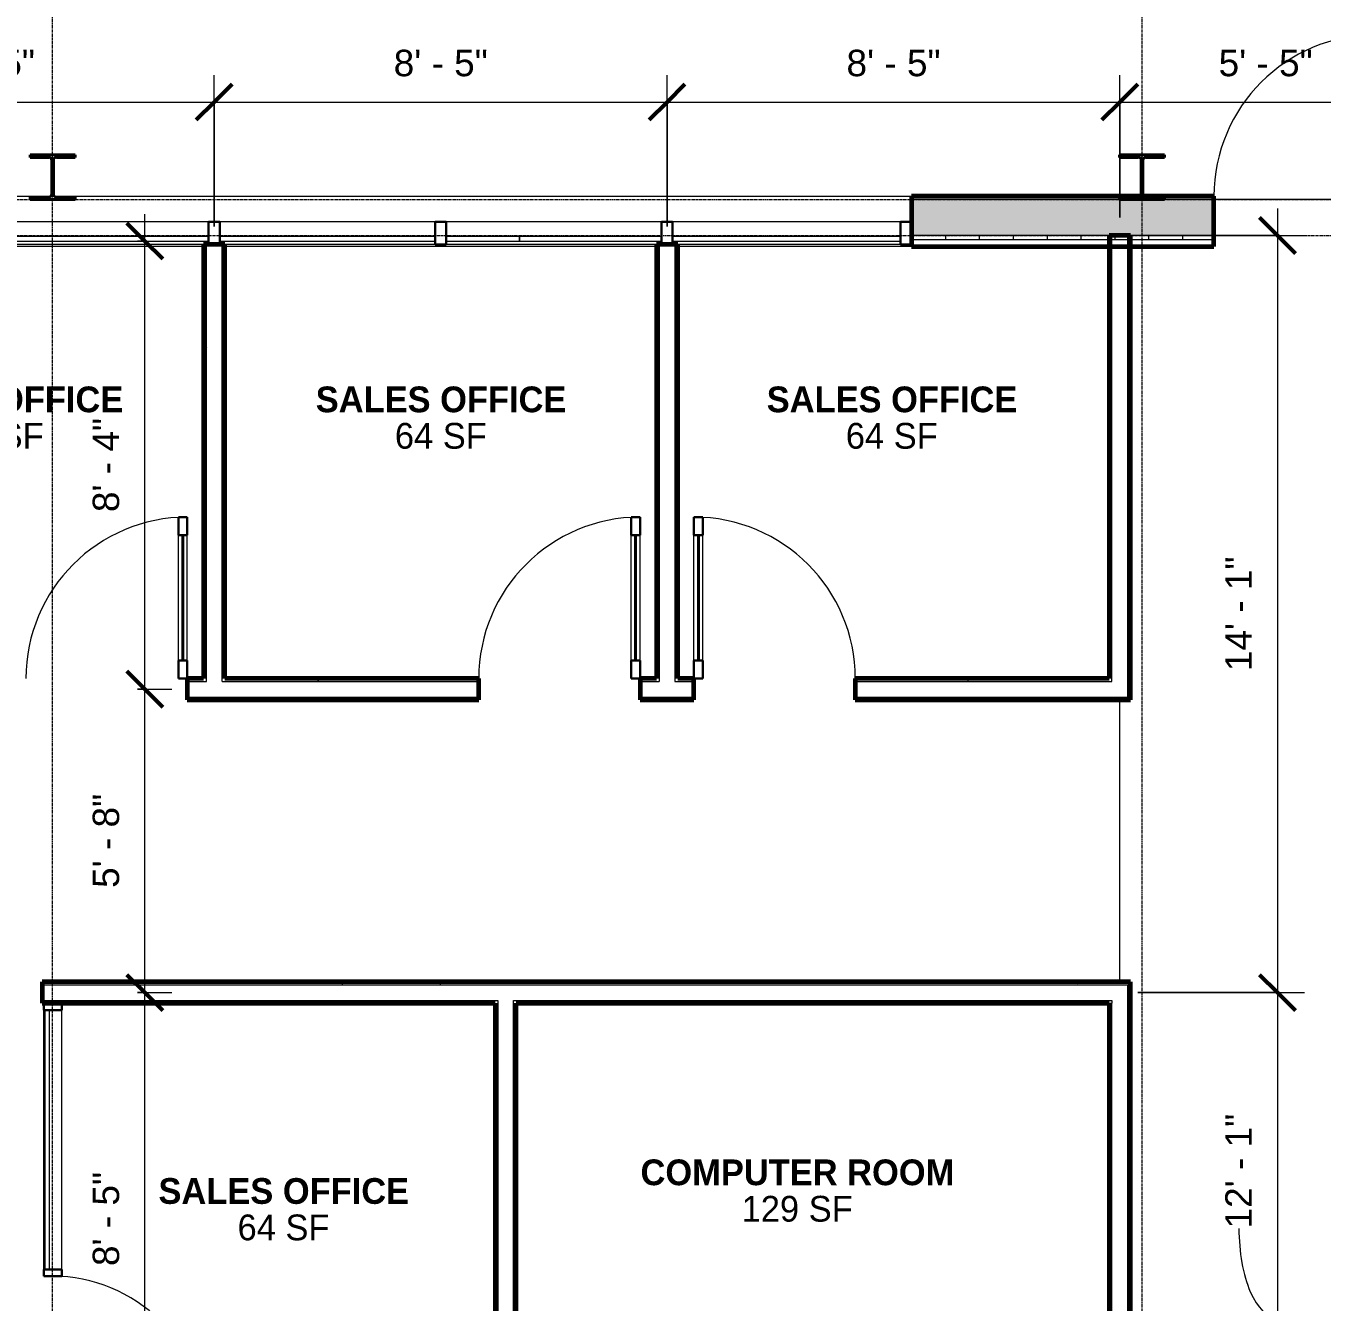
# Model space of a CAD drawing. Header units: inches. Extents: x 126 to 2219, y -1759 to -92.
# Drawn here: x 1343.4 to 1632.5, y -934.3 to -649.7 of the extents above; entities that cross this region are included whole.
import ezdxf

# ---------------------------------------------------------------- set-up
doc = ezdxf.new("R2010")
doc.units = ezdxf.units.IN
doc.header["$MEASUREMENT"] = 0
doc.linetypes.add('Grid Line 1_2_', pattern=[0.875, 0.5, -0.125, 0.125, -0.125])
for name, color, linetype, lineweight in [('A-ANNO-DIMS', 211, 'Continuous', 9), ('A-ANNO-DIMS-64', 211, 'Continuous', 9), ('A-AREA', 32, 'Continuous', 9), ('A-AREA-IDEN', 2, 'Continuous', 9), ('A-DOOR', 31, 'Continuous', 18), ('A-DOOR-GLAZ', 31, 'Continuous', 40), ('A-GLAZ-CURT', 52, 'Continuous', 9), ('A-GLAZ-CWMG', 51, 'Continuous', 9), ('A-WALL', 113, 'Continuous', 18), ('A-WALL-PATT', 111, 'Continuous', 60), ('C-TOPO', 7, 'Continuous', 9), ('I-WALL', 2, 'Continuous', 18), ('L-SITE-WALL', 31, 'Continuous', 18), ('S-COLS', 52, 'Continuous', 9), ('S-GRID', 1, 'Continuous', 9)]:
    doc.layers.add(name, color=color, linetype=linetype, lineweight=lineweight)
doc.styles.add('Arial', font='arial.ttf', dxfattribs={"height": 5.901198})
doc.styles.add('Century Gothic', font='GOTHIC.TTF', dxfattribs={"height": 5.748447})
doc.styles.add('Century Gothic_B', font='GOTHICB.TTF', dxfattribs={"height": 5.744479})
doc.dimstyles.new('Linear_-_3_32__Arial', dxfattribs={"dimscale": 12, "dimtxt": 6, "dimasz": 0.666667, "dimexe": 0.5, "dimexo": 0.333333, "dimgap": 0.333333, "dimtad": 1, "dimdec": 0, "dimzin": 1, "dimdsep": 46, "dimlunit": 4, "dimtxsty": 'Arial', "dimblk1": 'OBLIQUE', "dimblk2": 'OBLIQUE', "dimsah": 1, "dimcen": 0.09, "dimdle": 0.5, "dimazin": 0, "dimtfac": 1, "dimtdec": 4, "dimtix": 1, "dimtmove": 0, "dimatfit": 3, "dimfxl": 1, "dimtvp": 1, "dimfrac": 2, "dimtolj": 1, "dimtzin": 0, "dimarcsym": 2})
doc.dimstyles.new('Linear_-_3_32__Arial_1', dxfattribs={"dimscale": 12, "dimtxt": 6, "dimasz": 0.666667, "dimexe": 0.5, "dimexo": 0.333333, "dimgap": 0.333333, "dimtad": 1, "dimdec": 0, "dimzin": 1, "dimdsep": 46, "dimlunit": 4, "dimtxsty": 'Arial', "dimblk1": 'OBLIQUE', "dimblk2": 'OBLIQUE', "dimsah": 1, "dimcen": 0.09, "dimdle": 0.5, "dimazin": 0, "dimtfac": 1, "dimtdec": 4, "dimtix": 1, "dimtmove": 0, "dimatfit": 3, "dimfxl": 1, "dimtvp": 1, "dimfrac": 2, "dimtolj": 1, "dimtzin": 0, "dimarcsym": 2})
doc.dimstyles.new('Linear_-_3_32__Arial_2', dxfattribs={"dimscale": 12, "dimtxt": 6, "dimasz": 0.666667, "dimexe": 0.5, "dimexo": 0.333333, "dimgap": 0.333333, "dimtad": 1, "dimdec": 0, "dimzin": 1, "dimdsep": 46, "dimlunit": 4, "dimtxsty": 'Arial', "dimblk1": 'OBLIQUE', "dimblk2": 'OBLIQUE', "dimsah": 1, "dimcen": 0.09, "dimdle": 0.5, "dimazin": 0, "dimtfac": 1, "dimtdec": 4, "dimtix": 1, "dimtmove": 0, "dimatfit": 3, "dimfxl": 1, "dimtvp": 1, "dimfrac": 2, "dimtolj": 1, "dimtzin": 0, "dimarcsym": 2})
doc.dimstyles.new('Linear_-_3_32__Arial_4', dxfattribs={"dimscale": 12, "dimtxt": 6, "dimasz": 0.666667, "dimexe": 0.5, "dimexo": 0.333333, "dimgap": 0.333333, "dimtad": 1, "dimdec": 0, "dimzin": 1, "dimdsep": 46, "dimlunit": 4, "dimtxsty": 'Arial', "dimblk1": 'OBLIQUE', "dimblk2": 'OBLIQUE', "dimsah": 1, "dimcen": 0.09, "dimdle": 0.5, "dimazin": 0, "dimtfac": 1, "dimtdec": 4, "dimtix": 1, "dimtmove": 1, "dimatfit": 3, "dimfxl": 1, "dimtvp": 1, "dimfrac": 2, "dimtolj": 1, "dimtzin": 0, "dimarcsym": 2})
pattern_1 = [(45, (0, 0), (-6.335677, 6.335677), []), (45, (0, 9.6), (-6.335677, 6.335677), [])]
pattern_2 = [(0, (0, 0), (20.48, 5.12), [0.845, -14.515, 0.845, -14.515, -81.92]), (0, (0, 0), (20.48, 5.12), [-30.72, 0.845, -29.875, 0.845, -14.515, -35.84]), (0, (0, 0), (20.48, 5.12), [-76.8, 0.845, -9.395, 0.845, -24.755]), (120, (7.68, 2.56), (-14.67405, 15.1762), [0.845, -14.515, 0.845, -14.515, -81.92]), (120, (7.68, 2.56), (-14.67405, 15.1762), [-30.72, 0.845, -29.875, 0.845, -14.515, -35.84]), (120, (7.68, 2.56), (-14.67405, 15.1762), [-76.8, 0.845, -9.395, 0.845, -24.755]), (240, (10.24, 12.8), (-5.80595, -20.2962), [0.845, -14.515, 0.845, -14.515, -81.92]), (240, (10.24, 12.8), (-5.80595, -20.2962), [-30.72, 0.845, -29.875, 0.845, -14.515, -35.84]), (240, (10.24, 12.8), (-5.80595, -20.2962), [-76.8, 0.845, -9.395, 0.845, -24.755])]

# ---------------------------------------------------------------- blocks, each defined once
blk = doc.blocks.new('Single-Glass 1 - 36_ x 84_-598703-Floor Plan - Office Annex')
at = {"layer": 'A-DOOR', "color": 50, "lineweight": 30}
for p, q in [((16, 37.625), (16, 41.625)), ((18, 41.625), (16, 41.625)), ((18, 37.625), (18, 41.625)), ((16, 37.625), (18, 37.625)), ((16, 9.625), (18, 9.625)), ((16, 5.625), (16, 9.625)), ((18, 5.625), (18, 9.625)), ((18, 5.625), (16, 5.625))]:
    blk.add_line(p, q, dxfattribs=at)
at = {"layer": 'A-DOOR', "color": 7, "lineweight": 9}
for p, q in [((16, 9.625), (16, 37.625)), ((18, 9.625), (18, 37.625))]:
    blk.add_line(p, q, dxfattribs=at)
blk.add_arc((18, 5.625), 36, 90, 180, dxfattribs=at)
at = {"layer": 'A-DOOR-GLAZ', "color": 90}
blk.add_line((17, 37.625), (17, 9.625), dxfattribs=at)
blk = doc.blocks.new('Rectangular Mullion - 2_5_ x 5_ rectangular-552638-Floor Plan - Office Annex')
at = {"layer": 'A-GLAZ-CWMG', "color": 50, "lineweight": 30}
for p, q in [((-2.5, 2.5), (0, 2.5)), ((-2.5, -2.5), (-2.5, 2.5)), ((0, 2.5), (0, -2.5)), ((0, -2.5), (-2.5, -2.5))]:
    blk.add_line(p, q, dxfattribs=at)
blk = doc.blocks.new('System Panel - Glazed-552889-Floor Plan - Office Annex')
at = {"layer": 'A-GLAZ-CURT', "color": 10, "lineweight": 18}
for p, q in [((24, -0.75), (-24, -0.75)), ((-24, -0.75), (-24, -1.75)), ((-24, -1.75), (24, -1.75)), ((24, -1.75), (24, -0.75))]:
    blk.add_line(p, q, dxfattribs=at)
blk = doc.blocks.new('System Panel - Glazed-552890-Floor Plan - Office Annex')
at = {"layer": 'A-GLAZ-CURT', "color": 10, "lineweight": 18}
for p, q in [((8.18, -0.75), (-8.18, -0.75)), ((-8.18, -0.75), (-8.18, -1.75)), ((-8.18, -1.75), (8.18, -1.75)), ((8.18, -1.75), (8.18, -0.75))]:
    blk.add_line(p, q, dxfattribs=at)
blk = doc.blocks.new('System Panel - Glazed-552643-Floor Plan - Office Annex')
at = {"layer": 'A-GLAZ-CURT', "color": 10, "lineweight": 18}
for p, q in [((15.82, -0.75), (-15.82, -0.75)), ((-15.82, -0.75), (-15.82, -1.75)), ((-15.82, -1.75), (15.82, -1.75)), ((15.82, -1.75), (15.82, -0.75))]:
    blk.add_line(p, q, dxfattribs=at)
blk = doc.blocks.new('System Panel - Glazed-552644-Floor Plan - Office Annex')
at = {"layer": 'A-GLAZ-CURT', "color": 10, "lineweight": 18}
for p, q in [((25.39, -0.75), (-25.39, -0.75)), ((-25.39, -0.75), (-25.39, -1.75)), ((-25.39, -1.75), (25.39, -1.75)), ((25.39, -1.75), (25.39, -0.75))]:
    blk.add_line(p, q, dxfattribs=at)
blk = doc.blocks.new('Rectangular Mullion - 2_5_ x 5_ rectangular-552887-Floor Plan - Office Annex')
at = {"layer": 'A-GLAZ-CWMG', "color": 7}
for p, q in [((1384.15, -693.46), (1336.15, -693.46)), ((1383.03, -698.46), (1336.15, -698.46))]:
    blk.add_line(p, q, dxfattribs=at)
blk = doc.blocks.new('Rectangular Mullion - 2_5_ x 5_ rectangular-V35-Floor Plan - Office Annex')
at = {"layer": 'A-GLAZ-CWMG', "color": 7}
for p, q in [((1434.65, -693.46), (1386.65, -693.46)), ((1434.65, -698.46), (1387.78, -698.46))]:
    blk.add_line(p, q, dxfattribs=at)
blk = doc.blocks.new('Rectangular Mullion - 2_5_ x 5_ rectangular-552888-Floor Plan - Office Annex')
at = {"layer": 'A-GLAZ-CWMG', "color": 7}
for p, q in [((1453.51, -693.46), (1437.15, -693.46)), ((1453.51, -698.46), (1437.15, -698.46))]:
    blk.add_line(p, q, dxfattribs=at)
blk = doc.blocks.new('Rectangular Mullion - 2_5_ x 5_ rectangular-551479-Floor Plan - Office Annex')
at = {"layer": 'A-GLAZ-CWMG', "color": 7}
for p, q in [((1485.15, -693.46), (1453.51, -693.46)), ((1484.03, -698.46), (1453.51, -698.46))]:
    blk.add_line(p, q, dxfattribs=at)
blk = doc.blocks.new('Rectangular Mullion - 2_5_ x 5_ rectangular-551380-Floor Plan - Office Annex')
at = {"layer": 'A-GLAZ-CWMG', "color": 7}
for p, q in [((1538.44, -693.46), (1487.65, -693.46)), ((1538.44, -698.46), (1488.78, -698.46))]:
    blk.add_line(p, q, dxfattribs=at)
blk = doc.blocks.new('Rectangular Mullion - 2_5_ x 5_ rectangular-552636-Floor Plan - Office Annex')
at = {"layer": 'A-GLAZ-CWMG', "color": 50, "lineweight": 30}
for p, q in [((-1.25, 2.5), (1.25, 2.5)), ((-1.25, -2.5), (-1.25, 2.5)), ((1.25, 2.5), (1.25, -2.5)), ((1.25, -2.5), (-1.25, -2.5))]:
    blk.add_line(p, q, dxfattribs=at)
blk = doc.blocks.new('Open Source Metal Building_Exterior_rvt-1-Floor Plan - Office Annex')
at = {"layer": 'A-WALL-PATT', "lineweight": 9}
h = blk.add_hatch(dxfattribs=at)
h.set_pattern_fill('FP_2', color=8, style=0, pattern_type=2)
h.set_pattern_definition([(161.57, (0.32, 0.32), (-2.56049618, -0.0005374), [0, -18.214, 2.022, 0]), (18.43, (-0.32, 0.32), (-2.56049618, 0.0005374), [0, -18.214, 2.022, 0]), (108.43, (0.32, 0.32), (1.2792209, -6.40087673), [6.07, -14.166]), (71.57, (-0.32, 0.32), (1.2792209, 6.40087673), [6.07, -14.166])])
h.paths.add_polyline_path([(1738.07, -696.46), (2210.15, -696.46), (2210.15, -688.46), (1644.4, -688.46), (1644.4, -696.46), (1729.93, -696.46)], flags=0)
h.paths.add_polyline_path([(1138.4, -696.46), (1138.4, -688.46), (421.56, -688.46), (421.56, -696.46), (1103.21, -696.46)], flags=0)
h.paths.add_polyline_path([(1234.94, -696.46), (1234.94, -688.46), (1174.4, -688.46), (1174.4, -696.46)], flags=0)
h.paths.add_polyline_path([(1540.94, -696.46), (1608.4, -696.46), (1608.4, -688.46), (1540.94, -688.46)], flags=0)
h.paths.add_polyline_path([(321.83, -696.46), (385.56, -696.46), (385.56, -688.46), (126.49, -688.46), (126.49, -696.46), (256.72, -696.46)], flags=0)
h = blk.add_hatch(dxfattribs=at)
h.set_pattern_fill('FP_3', style=0, pattern_type=2)
h.set_pattern_definition([(0, (0, 0), (0, 7.554), []), (90, (0, 0), (-7.554, 5e-16), [])])
h.paths.add_polyline_path([(1884.58, -697.46), (2034.31, -697.46), (2034.31, -696.46), (1644.4, -696.46), (1644.4, -697.46), (1819.47, -697.46)], flags=0)
h.paths.add_polyline_path([(2210.15, -697.46), (2210.15, -696.46), (2042.31, -696.46), (2042.31, -697.46), (2079.92, -697.46)], flags=0)
h.paths.add_polyline_path([(1234.94, -697.46), (1234.94, -696.46), (1174.4, -696.46), (1174.4, -697.46)], flags=0)
h.paths.add_polyline_path([(1540.94, -697.46), (1608.4, -697.46), (1608.4, -696.46), (1540.94, -696.46)], flags=0)
h.paths.add_polyline_path([(1103.21, -697.46), (1138.4, -697.46), (1138.4, -696.46), (421.56, -696.46), (421.56, -697.46), (1038.09, -697.46)], flags=0)
h.paths.add_polyline_path([(378.44, -697.46), (385.56, -697.46), (385.56, -696.46), (378.44, -696.46)], flags=0)
h.paths.add_polyline_path([(370.44, -697.46), (370.44, -696.46), (126.49, -696.46), (126.49, -697.46), (369.44, -697.46)], flags=0)
at = {"layer": 'S-COLS'}
h = blk.add_hatch(dxfattribs=at)
h.set_pattern_fill('FP_4', color=256, style=0, pattern_type=2)
h.set_pattern_definition(pattern_1)
h.paths.add_polyline_path([(1354.35, -688.46), (1354.35, -687.9), (1350.21, -687.9), (1349.73, -687.7), (1349.52, -687.21), (1349.52, -679.73), (1349.73, -679.24), (1350.21, -679.04), (1354.35, -679.04), (1354.35, -678.48), (1344.35, -678.48), (1344.35, -679.04), (1348.49, -679.04), (1348.98, -679.24), (1349.18, -679.73), (1349.18, -687.21), (1348.98, -687.7), (1348.49, -687.9), (1344.35, -687.9), (1344.35, -688.46)], flags=0)
h = blk.add_hatch(dxfattribs=at)
h.set_pattern_fill('FP_4', color=256, style=0, pattern_type=2)
h.set_pattern_definition(pattern_1)
h.paths.add_polyline_path([(1597.35, -688.46), (1597.35, -687.9), (1593.21, -687.9), (1592.73, -687.7), (1592.52, -687.21), (1592.52, -679.73), (1592.73, -679.24), (1593.21, -679.04), (1597.35, -679.04), (1597.35, -678.48), (1587.35, -678.48), (1587.35, -679.04), (1591.49, -679.04), (1591.98, -679.24), (1592.18, -679.73), (1592.18, -687.21), (1591.98, -687.7), (1591.49, -687.9), (1587.35, -687.9), (1587.35, -688.46)], flags=0)
at = {"layer": 'A-WALL', "color": 10}
for p, q in [((1608.4, -688.46), (1540.94, -688.46)), ((1608.4, -696.46), (1540.94, -696.46)), ((1608.4, -697.46), (1540.94, -697.46))]:
    blk.add_line(p, q, dxfattribs=at)
at = {"layer": 'C-TOPO'}
blk.add_line((1644.4, -688.46), (1608.4, -688.46), dxfattribs=at)
at = {"layer": 'L-SITE-WALL', "color": 10}
for p, q in [((1234.94, -687.71), (1348.95, -687.71)), ((1349.75, -687.71), (1540.94, -687.71)), ((1383.03, -698.96), (1286.78, -698.96)), ((1484.03, -698.96), (1387.78, -698.96)), ((1540.94, -698.96), (1488.78, -698.96))]:
    blk.add_line(p, q, dxfattribs=at)
at = {"layer": 'L-SITE-WALL', "color": 250, "lineweight": 60}
for p, q in [((1608.4, -687.71), (1540.94, -687.71)), ((1540.94, -687.71), (1540.94, -698.96)), ((1608.4, -698.96), (1608.4, -687.71)), ((1540.94, -698.96), (1608.4, -698.96))]:
    blk.add_line(p, q, dxfattribs=at)
at = {"layer": 'S-COLS', "color": 90, "lineweight": 40}
for p, q in [((1354.35, -678.48), (1344.35, -678.48)), ((1344.35, -678.48), (1344.35, -679.04)), ((1344.35, -679.04), (1348.49, -679.04)), ((1350.21, -679.04), (1354.35, -679.04)), ((1354.35, -679.04), (1354.35, -678.48)), ((1597.35, -678.48), (1587.35, -678.48)), ((1587.35, -678.48), (1587.35, -679.04)), ((1587.35, -679.04), (1591.49, -679.04)), ((1593.21, -679.04), (1597.35, -679.04)), ((1597.35, -679.04), (1597.35, -678.48)), ((1349.18, -679.73), (1349.18, -687.21)), ((1349.52, -687.21), (1349.52, -679.73)), ((1592.18, -679.73), (1592.18, -687.21)), ((1592.52, -687.21), (1592.52, -679.73)), ((1348.49, -687.9), (1344.35, -687.9)), ((1344.35, -687.9), (1344.35, -688.46)), ((1354.35, -687.9), (1350.21, -687.9)), ((1354.35, -688.46), (1354.35, -687.9)), ((1591.49, -687.9), (1587.35, -687.9)), ((1587.35, -687.9), (1587.35, -688.46)), ((1597.35, -687.9), (1593.21, -687.9)), ((1597.35, -688.46), (1597.35, -687.9)), ((1344.35, -688.46), (1354.35, -688.46)), ((1587.35, -688.46), (1597.35, -688.46))]:
    blk.add_line(p, q, dxfattribs=at)
for centre, start, end in [((1348.49, -679.73), 0, 90), ((1350.21, -679.73), 90, 180), ((1591.49, -679.73), 0, 90), ((1593.21, -679.73), 90, 180), ((1348.49, -687.21), 270, 0), ((1350.21, -687.21), 180, 270), ((1591.49, -687.21), 270, 0), ((1593.21, -687.21), 180, 270)]:
    blk.add_arc(centre, 0.691, start, end, dxfattribs=at)
at = {"layer": 'S-GRID', "linetype": 'Grid Line 1_2_'}
for p, q in [((1349.35, -1631.19), (1349.35, -124.28)), ((1592.35, -1631.19), (1592.35, -124.28)), ((329.05, -688.46), (2105.65, -688.46)), ((329.05, -696.46), (2105.65, -696.46))]:
    blk.add_line(p, q, dxfattribs=at)
at = {"color": 252, "lineweight": 9}
for name, p in [('Single-Glass 1 - 36_ x 84_-598703-Floor Plan - Office Annex', (1626.4, -693.34)), ('Rectangular Mullion - 2_5_ x 5_ rectangular-552887-Floor Plan - Office Annex', (0, 0)), ('Rectangular Mullion - 2_5_ x 5_ rectangular-V35-Floor Plan - Office Annex', (0, 0)), ('Rectangular Mullion - 2_5_ x 5_ rectangular-552888-Floor Plan - Office Annex', (0, 0)), ('Rectangular Mullion - 2_5_ x 5_ rectangular-551479-Floor Plan - Office Annex', (0, 0)), ('Rectangular Mullion - 2_5_ x 5_ rectangular-551380-Floor Plan - Office Annex', (0, 0)), ('System Panel - Glazed-552889-Floor Plan - Office Annex', (1360.15, -695.96)), ('System Panel - Glazed-552889-Floor Plan - Office Annex', (1410.65, -695.96)), ('System Panel - Glazed-552890-Floor Plan - Office Annex', (1445.33, -695.96)), ('System Panel - Glazed-552643-Floor Plan - Office Annex', (1469.33, -695.96)), ('System Panel - Glazed-552644-Floor Plan - Office Annex', (1513.04, -695.96))]:
    blk.add_blockref(name, p, dxfattribs=at)
at = {"color": 252, "lineweight": 9, "extrusion": (0, 0, -1), "rotation": 180}
for name, p in [('Rectangular Mullion - 2_5_ x 5_ rectangular-552636-Floor Plan - Office Annex', (-1385.4, -695.96)), ('Rectangular Mullion - 2_5_ x 5_ rectangular-552636-Floor Plan - Office Annex', (-1435.9, -695.96)), ('Rectangular Mullion - 2_5_ x 5_ rectangular-552636-Floor Plan - Office Annex', (-1486.4, -695.96)), ('Rectangular Mullion - 2_5_ x 5_ rectangular-552638-Floor Plan - Office Annex', (-1540.94, -695.96))]:
    blk.add_blockref(name, p, dxfattribs=at)
blk = doc.blocks.new('Single-Glass 1 - 36_ x 84_-564710-Floor Plan - Office Annex')
at = {"layer": 'A-DOOR', "lineweight": 30}
for p, q in [((16, 34.375), (16, 38.375)), ((18, 38.375), (16, 38.375)), ((18, 34.375), (18, 38.375)), ((16, 34.375), (18, 34.375)), ((16, 6.375), (18, 6.375)), ((16, 2.375), (16, 6.375)), ((18, 2.375), (18, 6.375)), ((18, 2.375), (16, 2.375))]:
    blk.add_line(p, q, dxfattribs=at)
at = {"layer": 'A-DOOR', "lineweight": 9}
for p, q in [((16, 6.375), (16, 34.375)), ((18, 6.375), (18, 34.375))]:
    blk.add_line(p, q, dxfattribs=at)
blk.add_arc((18, 2.375), 36, 90, 180, dxfattribs=at)
at = {"layer": 'A-DOOR-GLAZ'}
blk.add_line((17, 34.375), (17, 6.375), dxfattribs=at)
blk = doc.blocks.new('Single-Glass 1 - 36_ x 84_-564716-Floor Plan - Office Annex')
at = {"layer": 'A-DOOR', "lineweight": 30}
for p, q in [((16, -2.375), (16, -6.375)), ((18, -2.375), (16, -2.375)), ((18, -2.375), (18, -6.375)), ((16, -6.375), (18, -6.375)), ((16, -34.375), (16, -38.375)), ((16, -34.375), (18, -34.375)), ((18, -34.375), (18, -38.375)), ((18, -38.375), (16, -38.375))]:
    blk.add_line(p, q, dxfattribs=at)
at = {"layer": 'A-DOOR', "lineweight": 9}
for p, q in [((16, -6.375), (16, -34.375)), ((18, -6.375), (18, -34.375))]:
    blk.add_line(p, q, dxfattribs=at)
blk.add_arc((18, -2.375), 36, 180, 270, dxfattribs=at)
at = {"layer": 'A-DOOR-GLAZ'}
blk.add_line((17, -34.375), (17, -6.375), dxfattribs=at)
blk = doc.blocks.new('System Panel - Glazed-700968-Floor Plan - Office Annex')
at = {"layer": 'A-GLAZ-CURT', "lineweight": 18}
for p, q in [((28.9375, -0.75), (-28.9375, -0.75)), ((-28.9375, -0.75), (-28.9375, -1.75)), ((-28.9375, -1.75), (28.9375, -1.75)), ((28.9375, -1.75), (28.9375, -0.75))]:
    blk.add_line(p, q, dxfattribs=at)
blk = doc.blocks.new('Rectangular Mullion - 2_5_ x 5_ rectangular-700963-Floor Plan - Office Annex')
at = {"layer": 'A-GLAZ-CWMG'}
for p, q in [((1282.4, -1005.59), (1282.4, -1063.46)), ((1286.4, -1005.59), (1286.4, -1063.46))]:
    blk.add_line(p, q, dxfattribs=at)
blk = doc.blocks.new('Rectangular Mullion - 2_5_ x 5_ rectangular-547427-Floor Plan - Office Annex')
at = {"layer": 'A-GLAZ-CWMG', "lineweight": 30}
for p, q in [((0, 2), (-1.5, 2)), ((-1.5, 2), (-1.5, -2)), ((0, -2), (0, 2)), ((-1.5, -2), (0, -2))]:
    blk.add_line(p, q, dxfattribs=at)
blk = doc.blocks.new('Door_Single_Storefront - one-700969-Floor Plan - Office Annex')
at = {"layer": 'A-DOOR'}
blk.add_line((-16.9375, -33.875), (-16.9375, 0), dxfattribs=at)
blk.add_arc((-16.9375, 0), 33.875, 270, 0, dxfattribs=at)
blk = doc.blocks.new('Rectangular Mullion - 2_5_ x 5_ rectangular-547424-Floor Plan - Office Annex')
at = {"layer": 'A-GLAZ-CWMG', "lineweight": 30}
for p, q in [((-0.75, 2), (0.75, 2)), ((-0.75, -2), (-0.75, 2)), ((0.75, 2), (0.75, -2)), ((0.75, -2), (-0.75, -2))]:
    blk.add_line(p, q, dxfattribs=at)
blk = doc.blocks.new('DIMBLOCK11-Floor Plan - Office Annex')
at = {"layer": 'A-ANNO-DIMS-64', "lineweight": 50}
for p, q in [((1369.94, -865.34), (1365.94, -861.34)), ((1369.94, -865.34), (1373.94, -869.34)), ((1369.94, -966.34), (1365.94, -962.34)), ((1369.94, -966.34), (1373.94, -970.34))]:
    blk.add_line(p, q, dxfattribs=at)
at = {"layer": 'A-ANNO-DIMS-64'}
for p, q in [((1368.29, -865.34), (1375.94, -865.34)), ((1369.94, -865.34), (1368.29, -865.34)), ((1369.94, -966.34), (1369.94, -865.34)), ((1368.29, -966.34), (1375.94, -966.34)), ((1369.94, -966.34), (1368.29, -966.34))]:
    blk.add_line(p, q, dxfattribs=at)
at = {"layer": 'A-ANNO-DIMS-64', "color": 0, "insert": (1358.29, -926.31), "char_height": 5.901, "width": 25.1446, "attachment_point": 1, "rotation": 90, "line_spacing_factor": 0.938532, "style": 'Arial'}
blk.add_mtext('8\' - 5"', dxfattribs=at)
blk = doc.blocks.new('_Oblique')
at = {"color": 0, "linetype": 'ByBlock', "lineweight": -2}
blk.add_line((-0.5, -0.5), (0.5, 0.5), dxfattribs=at)
blk = doc.blocks.new('DIMBLOCK12-Floor Plan - Office Annex')
at = {"layer": 'A-ANNO-DIMS-64', "lineweight": 50}
for p, q in [((1369.94, -797.66), (1365.94, -793.66)), ((1369.94, -797.66), (1373.94, -801.66)), ((1369.94, -865.34), (1365.94, -861.34)), ((1369.94, -865.34), (1373.94, -869.34))]:
    blk.add_line(p, q, dxfattribs=at)
at = {"layer": 'A-ANNO-DIMS-64'}
for p, q in [((1368.29, -797.66), (1375.94, -797.66)), ((1369.94, -797.66), (1368.29, -797.66)), ((1369.94, -865.34), (1369.94, -797.66)), ((1368.29, -865.34), (1375.94, -865.34)), ((1369.94, -865.34), (1368.29, -865.34))]:
    blk.add_line(p, q, dxfattribs=at)
at = {"layer": 'A-ANNO-DIMS-64', "color": 0, "insert": (1358.29, -841.98), "char_height": 5.901, "width": 25.1446, "attachment_point": 1, "rotation": 90, "line_spacing_factor": 0.938532, "style": 'Arial'}
blk.add_mtext('5\' - 8"', dxfattribs=at)
blk = doc.blocks.new('DIMBLOCK13-Floor Plan - Office Annex')
at = {"layer": 'A-ANNO-DIMS-64', "lineweight": 50}
for p, q in [((1369.94, -697.71), (1365.94, -693.71)), ((1369.94, -697.71), (1373.94, -701.71)), ((1369.94, -797.66), (1365.94, -793.66)), ((1369.94, -797.66), (1373.94, -801.66))]:
    blk.add_line(p, q, dxfattribs=at)
at = {"layer": 'A-ANNO-DIMS-64'}
for p, q in [((1369.94, -797.66), (1369.94, -691.71)), ((1368.29, -697.71), (1375.94, -697.71)), ((1369.94, -697.71), (1368.29, -697.71)), ((1368.29, -797.66), (1375.94, -797.66)), ((1369.94, -797.66), (1368.29, -797.66))]:
    blk.add_line(p, q, dxfattribs=at)
at = {"layer": 'A-ANNO-DIMS-64', "color": 0, "insert": (1358.29, -758.16), "char_height": 5.901, "width": 25.1446, "attachment_point": 1, "rotation": 90, "line_spacing_factor": 0.938532, "style": 'Arial'}
blk.add_mtext('8\' - 4"', dxfattribs=at)
blk = doc.blocks.new('DIMBLOCK17-Floor Plan - Office Annex')
at = {"layer": 'A-ANNO-DIMS-64'}
for p, q in [((1284.4, -694.46), (1284.4, -660.7)), ((1385.4, -694.46), (1385.4, -660.7)), ((1284.4, -666.7), (1385.4, -666.7)), ((1284.4, -666.7), (1284.4, -694.46)), ((1385.4, -666.7), (1385.4, -694.46))]:
    blk.add_line(p, q, dxfattribs=at)
at = {"layer": 'A-ANNO-DIMS-64', "lineweight": 50}
for p, q in [((1284.4, -666.7), (1288.4, -662.7)), ((1385.4, -666.7), (1389.4, -662.7)), ((1284.4, -666.7), (1280.4, -670.7)), ((1385.4, -666.7), (1381.4, -670.7))]:
    blk.add_line(p, q, dxfattribs=at)
at = {"layer": 'A-ANNO-DIMS-64', "color": 0, "insert": (1324.43, -655.05), "char_height": 5.901, "width": 25.1446, "attachment_point": 1, "line_spacing_factor": 0.938532, "style": 'Arial'}
blk.add_mtext('8\' - 5"', dxfattribs=at)
blk = doc.blocks.new('DIMBLOCK18-Floor Plan - Office Annex')
at = {"layer": 'A-ANNO-DIMS-64'}
for p, q in [((1385.4, -694.46), (1385.4, -660.7)), ((1486.4, -694.46), (1486.4, -660.7)), ((1385.4, -666.7), (1486.4, -666.7)), ((1385.4, -666.7), (1385.4, -694.46)), ((1486.4, -666.7), (1486.4, -694.46))]:
    blk.add_line(p, q, dxfattribs=at)
at = {"layer": 'A-ANNO-DIMS-64', "lineweight": 50}
for p, q in [((1385.4, -666.7), (1389.4, -662.7)), ((1486.4, -666.7), (1490.4, -662.7)), ((1385.4, -666.7), (1381.4, -670.7)), ((1486.4, -666.7), (1482.4, -670.7))]:
    blk.add_line(p, q, dxfattribs=at)
at = {"layer": 'A-ANNO-DIMS-64', "color": 0, "insert": (1425.43, -655.05), "char_height": 5.901, "width": 25.1446, "attachment_point": 1, "line_spacing_factor": 0.938532, "style": 'Arial'}
blk.add_mtext('8\' - 5"', dxfattribs=at)
blk = doc.blocks.new('DIMBLOCK19-Floor Plan - Office Annex')
at = {"layer": 'A-ANNO-DIMS-64'}
for p, q in [((1486.4, -694.46), (1486.4, -660.7)), ((1587.4, -692.46), (1587.4, -660.7)), ((1486.4, -666.7), (1587.4, -666.7)), ((1486.4, -666.7), (1486.4, -694.46)), ((1587.4, -666.7), (1587.4, -692.46))]:
    blk.add_line(p, q, dxfattribs=at)
at = {"layer": 'A-ANNO-DIMS-64', "lineweight": 50}
for p, q in [((1486.4, -666.7), (1490.4, -662.7)), ((1587.4, -666.7), (1591.4, -662.7)), ((1486.4, -666.7), (1482.4, -670.7)), ((1587.4, -666.7), (1583.4, -670.7))]:
    blk.add_line(p, q, dxfattribs=at)
at = {"layer": 'A-ANNO-DIMS-64', "color": 0, "insert": (1526.43, -655.05), "char_height": 5.901, "width": 25.1446, "attachment_point": 1, "line_spacing_factor": 0.938532, "style": 'Arial'}
blk.add_mtext('8\' - 5"', dxfattribs=at)
blk = doc.blocks.new('DIMBLOCK20-Floor Plan - Office Annex')
at = {"layer": 'A-ANNO-DIMS-64'}
for p, q in [((1587.4, -692.46), (1587.4, -660.7)), ((1652.4, -692.46), (1652.4, -660.7)), ((1587.4, -666.7), (1652.4, -666.7)), ((1587.4, -666.7), (1587.4, -692.46)), ((1652.4, -666.7), (1652.4, -692.46))]:
    blk.add_line(p, q, dxfattribs=at)
at = {"layer": 'A-ANNO-DIMS-64', "lineweight": 50}
for p, q in [((1587.4, -666.7), (1591.4, -662.7)), ((1652.4, -666.7), (1656.4, -662.7)), ((1587.4, -666.7), (1583.4, -670.7)), ((1652.4, -666.7), (1648.4, -670.7))]:
    blk.add_line(p, q, dxfattribs=at)
at = {"layer": 'A-ANNO-DIMS-64', "color": 0, "insert": (1609.43, -655.05), "char_height": 5.901, "width": 25.1446, "attachment_point": 1, "line_spacing_factor": 0.938532, "style": 'Arial'}
blk.add_mtext('5\' - 5"', dxfattribs=at)
blk = doc.blocks.new('DIMBLOCK34-Floor Plan - Office Annex')
at = {"layer": 'A-ANNO-DIMS-64'}
for p, q in [((1622.58, -690.46), (1622.58, -865.34)), ((1593.78, -696.46), (1628.58, -696.46)), ((1622.58, -696.46), (1593.78, -696.46)), ((1591.4, -865.34), (1628.58, -865.34)), ((1622.58, -865.34), (1591.4, -865.34))]:
    blk.add_line(p, q, dxfattribs=at)
at = {"layer": 'A-ANNO-DIMS-64', "lineweight": 50}
for p, q in [((1622.58, -696.46), (1618.58, -692.46)), ((1622.58, -696.46), (1626.58, -700.46)), ((1622.58, -865.34), (1618.58, -861.34)), ((1622.58, -865.34), (1626.58, -869.34))]:
    blk.add_line(p, q, dxfattribs=at)
at = {"layer": 'A-ANNO-DIMS-64', "color": 0, "insert": (1610.92, -793.64), "char_height": 5.901, "width": 30.5723, "attachment_point": 1, "rotation": 90, "line_spacing_factor": 0.938532, "style": 'Arial'}
blk.add_mtext('14\' - 1"', dxfattribs=at)
blk = doc.blocks.new('DIMBLOCK35-Floor Plan - Office Annex')
at = {"layer": 'A-ANNO-DIMS-64', "lineweight": 50}
for p, q in [((1622.58, -865.34), (1618.58, -861.34)), ((1622.58, -865.34), (1626.58, -869.34)), ((1622.58, -1010.4), (1618.58, -1006.4)), ((1622.58, -1010.4), (1626.58, -1014.4))]:
    blk.add_line(p, q, dxfattribs=at)
at = {"layer": 'A-ANNO-DIMS-64'}
for p, q in [((1591.4, -865.34), (1628.58, -865.34)), ((1622.58, -865.34), (1591.4, -865.34)), ((1622.58, -865.34), (1622.58, -1010.4)), ((1591.4, -1010.4), (1628.58, -1010.4)), ((1622.58, -1010.4), (1591.4, -1010.4))]:
    blk.add_line(p, q, dxfattribs=at)
blk.add_ellipse((1622.58, -917.93), major_axis=(0, 19.94), ratio=0.432163, start_param=1.570796, end_param=3.141593, dxfattribs=at)
at = {"layer": 'A-ANNO-DIMS-64', "color": 0, "insert": (1610.92, -917.93), "char_height": 5.901, "width": 30.5723, "attachment_point": 1, "rotation": 90, "line_spacing_factor": 0.938532, "style": 'Arial'}
blk.add_mtext('12\' - 1"', dxfattribs=at)

msp = doc.modelspace()

# ---------------------------------------------------------------- hatches: boundary and pattern name
at = {"layer": 'A-WALL-PATT', "lineweight": 9}
h = msp.add_hatch(dxfattribs=at)
h.set_pattern_fill('FP_1', color=256, style=0, pattern_type=2)
h.set_pattern_definition(pattern_2)
h.paths.add_polyline_path([(1585.65, -1516.84), (1585.65, -1336.71), (1585.03, -1336.71), (1585.03, -1516.84)], flags=0)
h.paths.add_polyline_path([(1585.65, -1267.59), (1585.65, -1242.09), (1585.03, -1242.09), (1585.03, -1267.59)], flags=0)
h.paths.add_polyline_path([(1585.65, -1237.96), (1585.65, -1052.09), (1585.03, -1052.09), (1585.03, -1237.96)], flags=0)
h.paths.add_polyline_path([(1585.65, -1008.02), (1585.65, -867.71), (1585.03, -867.71), (1585.03, -1008.02)], flags=0)
h.paths.add_polyline_path([(1585.03, -795.29), (1585.65, -795.29), (1585.65, -696.46), (1585.03, -696.46), (1585.03, -742.24)], flags=0)
h = msp.add_hatch(dxfattribs=at)
h.set_pattern_fill('FP_1', color=256, style=0, pattern_type=2)
h.set_pattern_definition(pattern_2)
h.paths.add_polyline_path([(1589.78, -1516.84), (1589.78, -1332.59), (1589.15, -1332.59), (1589.15, -1516.84)], flags=0)
h.paths.add_polyline_path([(1589.78, -1271.71), (1589.78, -1052.09), (1589.15, -1052.09), (1589.15, -1271.71)], flags=0)
h.paths.add_polyline_path([(1589.78, -1012.15), (1589.78, -863.59), (1589.15, -863.59), (1589.15, -1012.15)], flags=0)
h.paths.add_polyline_path([(1589.15, -799.41), (1589.78, -799.41), (1589.78, -696.46), (1589.15, -696.46), (1589.15, -795.91)], flags=0)
h = msp.add_hatch(dxfattribs=at)
h.set_pattern_fill('FP_1', color=256, style=0, pattern_type=2)
h.set_pattern_definition(pattern_2)
h.paths.add_polyline_path([(1383.65, -795.29), (1383.65, -698.46), (1383.03, -698.46), (1383.03, -795.29)], flags=0)
h = msp.add_hatch(dxfattribs=at)
h.set_pattern_fill('FP_1', color=256, style=0, pattern_type=2)
h.set_pattern_definition(pattern_2)
h.paths.add_polyline_path([(1387.78, -795.29), (1387.78, -698.46), (1387.15, -698.46), (1387.15, -795.29)], flags=0)
h = msp.add_hatch(dxfattribs=at)
h.set_pattern_fill('FP_1', color=256, style=0, pattern_type=2)
h.set_pattern_definition(pattern_2)
h.paths.add_polyline_path([(1484.65, -795.29), (1484.65, -698.46), (1484.03, -698.46), (1484.03, -795.29)], flags=0)
h = msp.add_hatch(dxfattribs=at)
h.set_pattern_fill('FP_1', color=256, style=0, pattern_type=2)
h.set_pattern_definition(pattern_2)
h.paths.add_polyline_path([(1488.15, -795.29), (1488.78, -795.29), (1488.78, -698.46), (1488.15, -698.46), (1488.15, -742.24)], flags=0)
h = msp.add_hatch(dxfattribs=at)
h.set_pattern_fill('FP_1', color=256, style=0, pattern_type=2)
h.set_pattern_definition(pattern_2)
h.paths.add_polyline_path([(1559.01, -795.91), (1585.65, -795.91), (1585.65, -795.29), (1528.4, -795.29), (1528.4, -795.91)], flags=0)
h.paths.add_polyline_path([(1444.4, -795.91), (1444.4, -795.29), (1387.15, -795.29), (1387.15, -795.91), (1428.78, -795.91)], flags=0)
h.paths.add_polyline_path([(1480.4, -795.91), (1484.65, -795.91), (1484.65, -795.29), (1480.4, -795.29)], flags=0)
h.paths.add_polyline_path([(1488.15, -795.91), (1492.4, -795.91), (1492.4, -795.29), (1488.15, -795.29)], flags=0)
h.paths.add_polyline_path([(1379.4, -795.91), (1383.65, -795.91), (1383.65, -795.29), (1379.4, -795.29)], flags=0)
h.paths.add_polyline_path([(1343.4, -795.91), (1343.4, -795.29), (1286.15, -795.29), (1286.15, -795.91), (1298.55, -795.91)], flags=0)
h.paths.add_polyline_path([(1242.4, -795.91), (1242.4, -795.29), (1185.15, -795.29), (1185.15, -795.91), (1233.44, -795.91)], flags=0)
h.paths.add_polyline_path([(1282.65, -795.91), (1282.65, -795.29), (1278.4, -795.29), (1278.4, -795.91)], flags=0)
h = msp.add_hatch(dxfattribs=at)
h.set_pattern_fill('FP_1', color=256, style=0, pattern_type=2)
h.set_pattern_definition(pattern_2)
h.paths.add_polyline_path([(1559.01, -800.04), (1589.78, -800.04), (1589.78, -799.41), (1528.4, -799.41), (1528.4, -800.04)], flags=0)
h.paths.add_polyline_path([(1428.78, -800.04), (1444.4, -800.04), (1444.4, -799.41), (1379.4, -799.41), (1379.4, -800.04)], flags=0)
h.paths.add_polyline_path([(1480.4, -800.04), (1492.4, -800.04), (1492.4, -799.41), (1480.4, -799.41)], flags=0)
h.paths.add_polyline_path([(1343.4, -800.04), (1343.4, -799.41), (1278.4, -799.41), (1278.4, -800.04), (1298.55, -800.04)], flags=0)
h.paths.add_polyline_path([(1233.44, -800.04), (1242.4, -800.04), (1242.4, -799.41), (1225.78, -799.41), (1225.78, -800.04)], flags=0)
h.paths.add_polyline_path([(1221.65, -800.04), (1221.65, -799.41), (1181.03, -799.41), (1181.03, -800.04), (1221.03, -800.04)], flags=0)
h = msp.add_hatch(dxfattribs=at)
h.set_pattern_fill('FP_1', color=256, style=0, pattern_type=2)
h.set_pattern_definition(pattern_2)
h.paths.add_polyline_path([(1585.03, -863.59), (1589.78, -863.59), (1589.78, -862.96), (1347.03, -862.96), (1347.03, -863.59), (1559.01, -863.59)], flags=0)
h = msp.add_hatch(dxfattribs=at)
h.set_pattern_fill('FP_1', color=256, style=0, pattern_type=2)
h.set_pattern_definition(pattern_2)
h.paths.add_polyline_path([(1585.03, -867.71), (1585.65, -867.71), (1585.65, -867.09), (1452.15, -867.09), (1452.15, -867.71), (1559.01, -867.71)], flags=0)
h.paths.add_polyline_path([(1448.03, -867.71), (1448.65, -867.71), (1448.65, -867.09), (1347.03, -867.09), (1347.03, -867.71), (1428.78, -867.71)], flags=0)
h = msp.add_hatch(dxfattribs=at)
h.set_pattern_fill('FP_1', color=256, style=0, pattern_type=2)
h.set_pattern_definition(pattern_2)
h.paths.add_polyline_path([(1448.65, -1266.96), (1448.65, -1170.09), (1448.03, -1170.09), (1448.03, -1266.96)], flags=0)
h.paths.add_polyline_path([(1448.03, -1165.96), (1448.65, -1165.96), (1448.65, -1069.09), (1448.03, -1069.09), (1448.03, -1157.12)], flags=0)
h.paths.add_polyline_path([(1448.03, -1064.96), (1448.65, -1064.96), (1448.65, -968.09), (1448.03, -968.09), (1448.03, -1053.4)], flags=0)
h.paths.add_polyline_path([(1448.65, -963.96), (1448.65, -867.71), (1448.03, -867.71), (1448.03, -963.96)], flags=0)
h = msp.add_hatch(dxfattribs=at)
h.set_pattern_fill('FP_1', color=256, style=0, pattern_type=2)
h.set_pattern_definition(pattern_2)
h.paths.add_polyline_path([(1452.78, -1271.09), (1452.78, -1012.15), (1452.15, -1012.15), (1452.15, -1271.09)], flags=0)
h.paths.add_polyline_path([(1452.78, -1008.65), (1452.78, -867.71), (1452.15, -867.71), (1452.15, -1008.65)], flags=0)

# ---------------------------------------------------------------- linework, layer by layer
at = {"layer": 'A-AREA'}
msp.add_line((1587.4, -862.96), (1587.4, -800.04), dxfattribs=at)
at = {"layer": 'A-WALL'}
for p, q in [((1585.65, -795.91), (1585.65, -696.46)), ((1589.15, -799.41), (1589.15, -696.46)), ((1383.65, -795.91), (1383.65, -698.46)), ((1387.15, -795.91), (1387.15, -698.46)), ((1484.65, -698.46), (1484.65, -795.91)), ((1488.15, -698.46), (1488.15, -795.91)), ((1379.4, -795.91), (1383.65, -795.91)), ((1387.15, -795.91), (1444.4, -795.91)), ((1480.4, -795.91), (1484.65, -795.91)), ((1488.15, -795.91), (1492.4, -795.91)), ((1528.4, -795.91), (1585.65, -795.91)), ((1379.4, -799.41), (1444.4, -799.41)), ((1480.4, -799.41), (1492.4, -799.41)), ((1528.4, -799.41), (1589.15, -799.41)), ((1347.03, -863.59), (1589.78, -863.59)), ((1589.15, -1012.15), (1589.15, -863.59)), ((1347.03, -867.09), (1448.65, -867.09)), ((1448.65, -867.09), (1448.65, -964.59)), ((1452.15, -867.09), (1585.65, -867.09)), ((1452.15, -1008.65), (1452.15, -867.09)), ((1585.65, -867.09), (1585.65, -867.71)), ((1585.03, -867.71), (1585.65, -867.71)), ((1585.65, -1008.65), (1585.65, -867.71))]:
    msp.add_line(p, q, dxfattribs=at)
at = {"layer": 'I-WALL', "lineweight": 60}
for p, q in [((1585.03, -696.46), (1585.03, -795.29)), ((1589.78, -696.46), (1585.03, -696.46)), ((1589.78, -800.04), (1589.78, -696.46)), ((1383.03, -698.46), (1383.03, -795.29)), ((1387.78, -698.46), (1383.03, -698.46)), ((1387.78, -795.29), (1387.78, -698.46)), ((1488.78, -698.46), (1484.03, -698.46)), ((1484.03, -698.46), (1484.03, -795.29)), ((1488.78, -795.29), (1488.78, -698.46)), ((1383.03, -795.29), (1379.4, -795.29)), ((1379.4, -795.29), (1379.4, -800.04)), ((1444.4, -795.29), (1387.78, -795.29)), ((1444.4, -800.04), (1444.4, -795.29)), ((1484.03, -795.29), (1480.4, -795.29)), ((1480.4, -795.29), (1480.4, -800.04)), ((1492.4, -795.29), (1488.78, -795.29)), ((1492.4, -800.04), (1492.4, -795.29)), ((1585.03, -795.29), (1528.4, -795.29)), ((1528.4, -795.29), (1528.4, -800.04)), ((1379.4, -800.04), (1444.4, -800.04)), ((1480.4, -800.04), (1492.4, -800.04)), ((1528.4, -800.04), (1589.78, -800.04)), ((1589.78, -862.96), (1347.03, -862.96)), ((1347.03, -862.96), (1347.03, -867.71)), ((1589.78, -1012.77), (1589.78, -862.96)), ((1347.03, -867.71), (1448.03, -867.71)), ((1448.03, -867.71), (1448.03, -963.96)), ((1452.78, -867.71), (1585.03, -867.71)), ((1452.78, -1008.02), (1452.78, -867.71)), ((1585.03, -867.71), (1585.03, -1008.02))]:
    msp.add_line(p, q, dxfattribs=at)

# ---------------------------------------------------------------- block references
at = {"layer": 'A-DOOR'}
for p in [(1361.4, -797.66), (1462.4, -797.66)]:
    msp.add_blockref('Single-Glass 1 - 36_ x 84_-564710-Floor Plan - Office Annex', p, dxfattribs=at)
for name, p, rotation in [('Single-Glass 1 - 36_ x 84_-564716-Floor Plan - Office Annex', (1510.4, -797.66), 180), ('Door_Single_Storefront - one-700969-Floor Plan - Office Annex', (1349.4, -945.52), 90.00000000000007)]:
    msp.add_blockref(name, p, dxfattribs=dict(at, rotation=rotation))
at = {"layer": 'A-GLAZ-CURT', "rotation": 270.0000000000001}
msp.add_blockref('System Panel - Glazed-700968-Floor Plan - Office Annex', (1349.4, -898.15), dxfattribs=at)
at = {"layer": 'A-GLAZ-CWMG'}
for name, p, rotation in [('Rectangular Mullion - 2_5_ x 5_ rectangular-547427-Floor Plan - Office Annex', (1349.4, -867.71), 90.00000000000007), ('Rectangular Mullion - 2_5_ x 5_ rectangular-700963-Floor Plan - Office Annex', (2633.81, -1932.67), 180)]:
    msp.add_blockref(name, p, dxfattribs=dict(at, rotation=rotation))
at = {"layer": 'A-GLAZ-CWMG', "extrusion": (0, 0, -1), "rotation": 269.9999999999999}
msp.add_blockref('Rectangular Mullion - 2_5_ x 5_ rectangular-547424-Floor Plan - Office Annex', (-1349.4, -927.84), dxfattribs=at)

# ---------------------------------------------------------------- texts
at = {"layer": 'A-AREA-IDEN', "attachment_point": 2}
for s, insert, char_height, width, line_spacing_factor, style in [('SALES OFFICE', (1337.16, -730.15), 5.7445, 61.272, 0.984796, 'Century Gothic_B'), ('SALES OFFICE', (1436, -730.15), 5.7445, 61.272, 0.984796, 'Century Gothic_B'), ('SALES OFFICE', (1536.59, -730.15), 5.7445, 61.272, 0.984796, 'Century Gothic_B'), ('64 SF', (1337.11, -738.27), 5.748, 22.392, 0.984117, 'Century Gothic'), ('64 SF', (1435.95, -738.27), 5.748, 22.392, 0.984117, 'Century Gothic'), ('64 SF', (1536.53, -738.27), 5.748, 22.392, 0.984117, 'Century Gothic'), ('COMPUTER ROOM', (1515.48, -902.54), 5.7445, 83.16, 0.984796, 'Century Gothic_B'), ('SALES OFFICE', (1400.92, -906.7), 5.7445, 61.272, 0.984796, 'Century Gothic_B'), ('129 SF', (1515.43, -910.66), 5.748, 27.648, 0.984117, 'Century Gothic'), ('64 SF', (1400.86, -914.82), 5.748, 22.392, 0.984117, 'Century Gothic')]:
    msp.add_mtext(s, dxfattribs=dict(at, insert=insert, char_height=char_height, width=width, line_spacing_factor=line_spacing_factor, style=style))

# ---------------------------------------------------------------- dimensions: what is measured, and where the dimension line sits
at = {"layer": 'A-ANNO-DIMS'}
for base, p1, p2, override, picture, middle in [((1385.4, -666.7), (1284.4, -698.46), (1385.4, -698.46), {"dimpost": '<>', "dimfxl": 101}, 'DIMBLOCK17-Floor Plan - Office Annex', (1334.9, -659.69)), ((1486.4, -666.7), (1385.4, -698.46), (1486.4, -698.46), {"dimpost": '<>', "dimfxl": 101}, 'DIMBLOCK18-Floor Plan - Office Annex', (1435.9, -659.69)), ((1587.4, -666.7), (1486.4, -698.46), (1587.4, -696.46), {"dimpost": '<>', "dimfxl": 101.0198}, 'DIMBLOCK19-Floor Plan - Office Annex', (1536.9, -659.69)), ((1652.4, -666.7), (1587.4, -696.46), (1652.4, -696.46), {"dimpost": '<>', "dimfxl": 65}, 'DIMBLOCK20-Floor Plan - Office Annex', (1619.9, -659.7))]:
    dim = msp.add_linear_dim(base=base, p1=p1, p2=p2, dimstyle='Linear_-_3_32__Arial_1', override=override, dxfattribs=at)
    dim.commit()
    dim.dimension.update_dxf_attribs({"geometry": picture, "text_midpoint": middle})
for base, p1, p2, dimstyle, override, picture, middle in [((1622.58, -865.34), (1589.78, -696.46), (1587.4, -865.34), 'Linear_-_3_32__Arial', {"dimpost": '<>', "dimfxl": 168.8917}, 'DIMBLOCK34-Floor Plan - Office Annex', (1615.62, -780.9)), ((1369.94, -697.71), (1364.29, -797.66), (1364.29, -697.71), 'Linear_-_3_32__Arial_2', {"dimpost": '<>', "dimfxl": 99.953685}, 'DIMBLOCK13-Floor Plan - Office Annex', (1362.93, -747.69)), ((1369.94, -797.66), (1364.29, -865.34), (1364.29, -797.66), 'Linear_-_3_32__Arial_1', {"dimpost": '<>', "dimfxl": 67.671315}, 'DIMBLOCK12-Floor Plan - Office Annex', (1362.93, -831.5)), ((1369.94, -865.34), (1364.29, -966.34), (1364.29, -865.34), 'Linear_-_3_32__Arial_1', {"dimpost": '<>', "dimfxl": 101}, 'DIMBLOCK11-Floor Plan - Office Annex', (1362.93, -915.84))]:
    dim = msp.add_linear_dim(base=base, p1=p1, p2=p2, angle=90, dimstyle=dimstyle, override=override, dxfattribs=at)
    dim.commit()
    dim.dimension.update_dxf_attribs({"geometry": picture, "text_midpoint": middle})
dim = msp.add_linear_dim(base=(1622.58, -1010.4), p1=(1587.4, -865.34), p2=(1587.4, -1010.4), angle=90, dimstyle='Linear_-_3_32__Arial_4', override={"dimpost": '<>', "dimfxl": 145.059187}, dxfattribs=at)
dim.commit()
dim.dimension.update_dxf_attribs({"geometry": 'DIMBLOCK35-Floor Plan - Office Annex', "text_midpoint": (1614.86, -902.64), "dimtype": 160, "text_rotation": 90})

# ---------------------------------------------------------------- next in the draw order: block references
at = {"lineweight": 5}
msp.add_blockref('Open Source Metal Building_Exterior_rvt-1-Floor Plan - Office Annex', (0, 0), dxfattribs=at)

doc.saveas('drawing.dxf')
